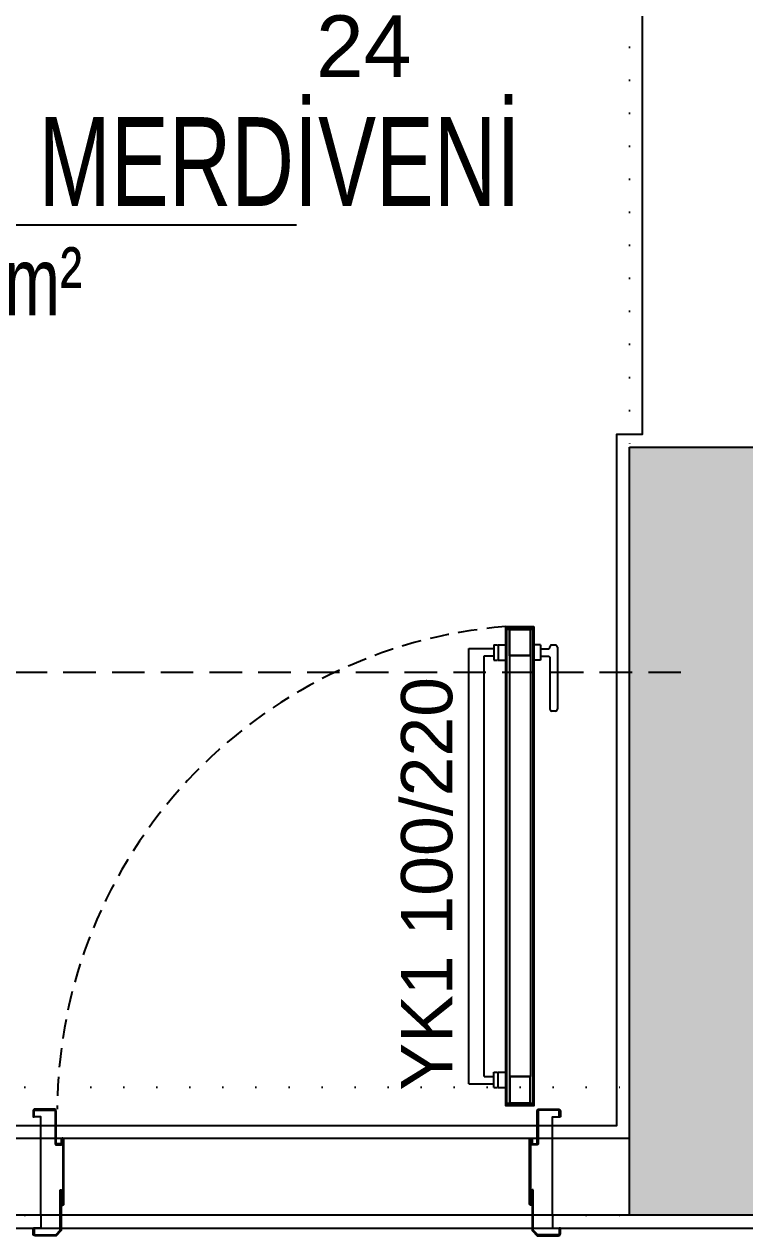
# Model space of a CAD drawing. Header units: inches. Extents: x 21 to 32698, y 13 to 3712.
# Drawn here: x 15213.5 to 15354.2, y 1858.1 to 2094.7 of the extents above; entities that cross this region are included whole.
import ezdxf
from ezdxf.enums import TextEntityAlignment as Align

# ---------------------------------------------------------------- set-up
doc = ezdxf.new("R2010")
doc.units = ezdxf.units.IN
doc.header["$MEASUREMENT"] = 0
doc.set_wipeout_variables(frame=1)
for name, pattern in [('( Hidden )', [0.375, 0.25, -0.125]), ('DOT', [6.35, 0, -6.35]), ('HIDDEN', [9.525, 6.35, -3.175])]:
    doc.linetypes.add(name, pattern=pattern)
for name, color, linetype, lineweight in [('Z_MİM_-KM-AREA-IDEN', 8, 'Continuous', 25), ('Z_MİM_-KM-BEAM-RAY', 8, 'DOT', 25), ('Z_MİM_-KM-DOOR', 8, 'Continuous', 25), ('Z_MİM_-KM-DOOR-FRAM', 8, 'Continuous', 25), ('Z_MİM_-KM-DOOR-IDEN', 8, 'Continuous', 25), ('Z_MİM_-KM-IRON-05', 8, 'Continuous', 25), ('Z_MİM_-KM-PATTERN-STRC', 8, 'Continuous', 25), ('Z_MİM_-KM-STRC-CONCRETE', 8, 'Continuous', 25), ('Z_MİM_-KM-STRS-HID', 8, 'HIDDEN', 25), ('Z_MİM_-KM-STRS-IDEN', 8, 'Continuous', 25), ('Z_MİM_-KM-WALL', 8, 'Continuous', 25), ('Z_MİM_-KM-WALL-PLASTER', 8, 'Continuous', 25)]:
    doc.layers.add(name, color=color, linetype=linetype, lineweight=lineweight)
doc.styles.add('Arial', font='arial.ttf', dxfattribs={"height": 100})
doc.styles.add('Arial_4', font='arial.ttf', dxfattribs={"height": 10})
doc.styles.add('MAH', font='arial.ttf', dxfattribs={"width": 0.8, "height": 17.5})
doc.styles.add('STYLE1', font='arial.ttf', dxfattribs={"height": 1})

# ---------------------------------------------------------------- blocks, each defined once
blk = doc.blocks.new('-KM_Kiriş İzi-2K')
at = {"layer": 'Z_MİM_-KM-BEAM-RAY'}
for p, q in [((0, 1450), (0, 1030)), ((-260, 905), (0, 905)), ((-260, 880), (0, 880))]:
    blk.add_line(p, q, dxfattribs=at)
blk = doc.blocks.new('*U270')
at = {"layer": 'Z_MİM_-KM-IRON-05'}
for p, q in [((99, 118.8), (104.1, 118.8)), ((99.5, 118.8), (99.5, 31.44)), ((103.6, 118.8), (103.6, 31.44)), ((91.6, 30), (91.6, 115)), ((91.6, 115), (96.49, 115)), ((94.6, 31.4), (94.6, 113.6)), ((94.6, 113.6), (96.49, 113.6)), ((96.49, 115.74), (96.49, 112.72)), ((96.49, 115.74), (97.2, 115.74)), ((97.3, 115.74), (97.3, 112.72)), ((97.3, 115.74), (98.8, 115.74)), ((105.6, 115.74), (104.3, 115.74)), ((105.6, 115.74), (105.6, 112.72)), ((105.6, 114.93), (107.02, 114.93)), ((108.48, 115.67), (107.81, 115.67)), ((108.88, 115.27), (108.88, 103.19)), ((96.49, 112.72), (97.19, 112.72)), ((97.3, 112.72), (98.8, 112.72)), ((105.6, 112.72), (104.3, 112.72)), ((107.41, 113.16), (107.41, 103.16)), ((108.48, 102.79), (107.81, 102.79)), ((94.6, 31.4), (96.49, 31.4)), ((96.49, 29.26), (96.49, 32.28)), ((96.49, 32.28), (97.19, 32.28)), ((97.3, 29.26), (97.3, 32.28)), ((97.3, 32.28), (98.8, 32.28)), ((91.6, 30), (96.49, 30)), ((96.49, 29.26), (97.2, 29.26)), ((97.3, 29.26), (98.8, 29.26)), ((99, 26.2), (104.1, 26.2))]:
    blk.add_line(p, q, dxfattribs=at)
for points in [[(104.3, 119.3), (104.3, 25.7), (98.8, 25.7), (98.8, 119.3)], [(99, 25.9), (99, 119.1), (104.1, 119.1), (104.1, 25.9)], [(99.5, 113.56), (99.5, 118.8), (103.6, 118.8), (103.6, 113.56)], [(99.56, 113.62), (99.56, 118.74), (103.54, 118.74), (103.54, 113.62)], [(99.5, 31.44), (99.5, 26.2), (103.6, 26.2), (103.6, 31.44)], [(99.56, 31.38), (99.56, 26.26), (103.54, 26.26), (103.54, 31.38)]]:
    blk.add_lwpolyline(points, close=True, dxfattribs=at)
blk.add_lwpolyline([(105.6, 113.53), (107.02, 113.53, -0.392814), (107.41, 113.16)], format="xyb", dxfattribs=at)
for centre, start, end in [((107.02, 115.33), 270, 355.7823), ((107.81, 115.27), 90, 175.7823), ((108.48, 115.27), 0, 90), ((107.81, 103.19), 184.2177, 270), ((108.48, 103.19), 270, 0)]:
    blk.add_arc(centre, 0.4, start, end, dxfattribs=at)
at = {"layer": 'Z_MİM_-KM-DOOR-IDEN', "color": 7, "insert": (88.48, 28.66, 0), "char_height": 10, "width": 89.9901, "attachment_point": 7, "rotation": 90, "style": 'STYLE1'}
blk.add_mtext('YK1 100/220', dxfattribs=at)
blk.add_wipeout([(7.95, 24.1), (107.95, 24.1), (107.95, 1.26), (7.95, 1.26)])
at = {"layer": 'Z_MİM_-KM-DOOR'}
for points in [[(12.15, 19.1, -1.015743), (12.25, 19.1), (12.25, 6.56, -1.000002), (12.15, 6.56), (12.15, 7.61), (11.95, 7.61), (11.95, 6.51, 0.414214), (12.15, 6.31), (12.25, 6.31, 0.414214), (12.45, 6.51), (12.45, 19.15, 0.414214), (12.25, 19.35), (12.15, 19.35, 0.414214), (11.95, 19.15), (11.95, 18.35, -0.414214), (11.85, 18.25), (11.05, 18.25, -0.414214), (10.95, 18.35), (10.95, 24.75, 0.414214), (10.65, 25.05), (6.85, 25.05, 0.414214), (6.45, 24.65), (6.45, 23.55), (6.65, 23.55), (6.65, 24.65, -0.414214), (6.85, 24.85), (10.65, 24.85, -0.414214), (10.75, 24.75), (10.75, 18.35, 0.414214), (11.05, 18.05), (11.85, 18.05, 0.414214), (12.15, 18.35)], [(103.75, 19.1, 1.015743), (103.65, 19.1), (103.65, 6.56, 1.000002), (103.75, 6.56), (103.75, 7.61), (103.95, 7.61), (103.95, 6.51, -0.414214), (103.75, 6.31), (103.65, 6.31, -0.414214), (103.45, 6.51), (103.45, 19.15, -0.414214), (103.65, 19.35), (103.75, 19.35, -0.414214), (103.95, 19.15), (103.95, 18.35, 0.414214), (104.05, 18.25), (104.85, 18.25, 0.414214), (104.95, 18.35), (104.95, 24.75, -0.414214), (105.25, 25.05), (109.05, 25.05, -0.414214), (109.45, 24.65), (109.45, 23.55), (109.25, 23.55), (109.25, 24.65, 0.414214), (109.05, 24.85), (105.25, 24.85, 0.414214), (105.15, 24.75), (105.15, 18.35, -0.414214), (104.85, 18.05), (104.05, 18.05, -0.414214), (103.75, 18.35)]]:
    blk.add_lwpolyline(points, format="xyb", close=True, dxfattribs=at)
for points in [[(11.75, 9.31), (11.95, 9.31), (11.95, 1.31), (10.95, 0.31), (6.85, 0.31, -0.414214), (6.45, 0.71), (6.45, 1.81), (6.65, 1.81), (6.65, 0.71, 0.414214), (6.85, 0.51), (10.87, 0.51), (11.75, 1.4), (11.75, 9.31)], [(104.15, 9.31), (103.95, 9.31), (103.95, 1.31), (104.95, 0.31), (109.05, 0.31, 0.414214), (109.45, 0.71), (109.45, 1.81), (109.25, 1.81), (109.25, 0.71, -0.414214), (109.05, 0.51), (105.03, 0.51), (104.15, 1.4), (104.15, 9.31)]]:
    blk.add_lwpolyline(points, format="xyb", dxfattribs=at)
at = {"layer": 'Z_MİM_-KM-DOOR-FRAM', "linetype": '( Hidden )', "ltscale": 15}
blk.add_arc((106.37, 24.38), 95.22, 94.5613, 179.5958, dxfattribs=at)
at = {"layer": 'Z_MİM_-KM-WALL'}
for p, q in [((7.95, 4.31), (7.95, 21.05)), ((107.95, 4.31), (107.95, 21.05))]:
    blk.add_line(p, q, dxfattribs=at)
at = {"layer": 'Z_MİM_-KM-WALL-PLASTER'}
for points in [[(7.95, 21.05), (7.95, 23.55), (6.55, 23.55)], [(107.95, 21.05), (107.95, 23.55), (109.35, 23.55)], [(7.95, 4.31), (7.95, 1.81), (6.55, 1.81)], [(107.95, 4.31), (107.95, 1.81), (109.35, 1.81)]]:
    blk.add_lwpolyline(points, dxfattribs=at)
blk = doc.blocks.new('-KM_Kolon-2K')
at = {"layer": 'Z_MİM_-KM-PATTERN-STRC'}
blk.add_hatch(color=256, dxfattribs=at).paths.add_polyline_path([(0, 1030), (25, 1030), (25, 880), (0, 880)], flags=0)
at = {"layer": 'Z_MİM_-KM-STRC-CONCRETE'}
blk.add_lwpolyline([(0, 1030), (25, 1030), (25, 880), (0, 880)], close=True, dxfattribs=at)
blk = doc.blocks.new('*U121')
blk.add_line((0, 0), (192.45, 0))
at = {"color": 7, "style": 'MAH', "width": 0.6}
blk.add_text('-', height=17.07, dxfattribs=at).set_placement((25.99, 13.11), align=Align.MIDDLE_CENTER)
at = {"color": 7, "style": 'Arial_4', "width": 0.7}
for s, p in [('A:', (81.91, -17.69)), ('m² ', (135.42, -17.69))]:
    blk.add_text(s, height=13.333, dxfattribs=at).set_placement(p)
for tag, p in [('K', (8.57, 13.11)), ('00', (33.43, 13.11)), ('MAHALADI', (72.42, 12.35))]:
    blk.add_attdef(tag, text='', height=17.33, dxfattribs=at).set_placement(p, align=Align.MIDDLE_LEFT)
blk.add_attdef('27.00', text='', height=13.33, dxfattribs=at).set_placement((133.25, -11.29), align=Align.MIDDLE_RIGHT)

msp = doc.modelspace()

# ---------------------------------------------------------------- linework, layer by layer
at = {"layer": 'Z_MİM_-KM-STRS-HID'}
msp.add_lwpolyline([(15341.76, 1968.08), (15057.09, 1968.08)], dxfattribs=at)
at = {"layer": 'Z_MİM_-KM-WALL'}
msp.add_lwpolyline([(15351.76, 1862.08), (15351.76, 1862.09)], dxfattribs=at)

# ---------------------------------------------------------------- block references
at = {"layer": 'Z_MİM_-KM-AREA-IDEN'}
msp.add_blockref('*U121', (15074.2, 2055.53), dxfattribs=at).add_auto_attribs({'27.00': '18.50', '00': '14', 'K': '2', 'MAHALADI': 'YANGIN MERDİVENİ'})
at = {"layer": 'Z_MİM_-KM-BEAM-RAY'}
msp.add_blockref('-KM_Kiriş İzi-2K', (15331.71, 982.08), dxfattribs=at)

# ---------------------------------------------------------------- texts
at = {"layer": 'Z_MİM_-KM-STRS-IDEN', "color": 7, "style": 'Arial'}
msp.add_text('24', height=12, dxfattribs=at).set_placement((15270.49, 2084.42))

# ---------------------------------------------------------------- next in the draw order: block references
at = {"layer": 'Z_MİM_-KM-DOOR'}
msp.add_blockref('*U270', (15208.76, 1857.77), dxfattribs=at)

# ---------------------------------------------------------------- next in the draw order: linework, layer by layer
at = {"layer": 'Z_MİM_-KM-WALL'}
for p, q in [((15331.71, 1877.08), (15071.72, 1877.08)), ((15331.71, 1862.08), (15071.72, 1862.08))]:
    msp.add_line(p, q, dxfattribs=at)
at = {"layer": 'Z_MİM_-KM-WALL-PLASTER'}
msp.add_lwpolyline([(15041.71, 1859.58), (16644.21, 1859.58), (16644.21, 2089.58), (16699.22, 2089.58), (16699.22, 2582.08)], dxfattribs=at)
msp.add_lwpolyline([(15149.21, 2559.58), (15329.21, 2559.58), (15329.21, 2429.58), (15334.21, 2429.58), (15334.21, 2014.58), (15329.21, 2014.58), (15329.21, 1879.58), (15074.22, 1879.58), (15074.22, 1964.58), (15064.21, 1964.58), (15064.21, 2544.58), (15149.21, 2544.58)], close=True, dxfattribs=at)

# ---------------------------------------------------------------- next in the draw order: block references
at = {"layer": 'Z_MİM_-KM-STRC-CONCRETE'}
msp.add_blockref('-KM_Kolon-2K', (15331.71, 982.08), dxfattribs=at)

doc.saveas('drawing.dxf')
